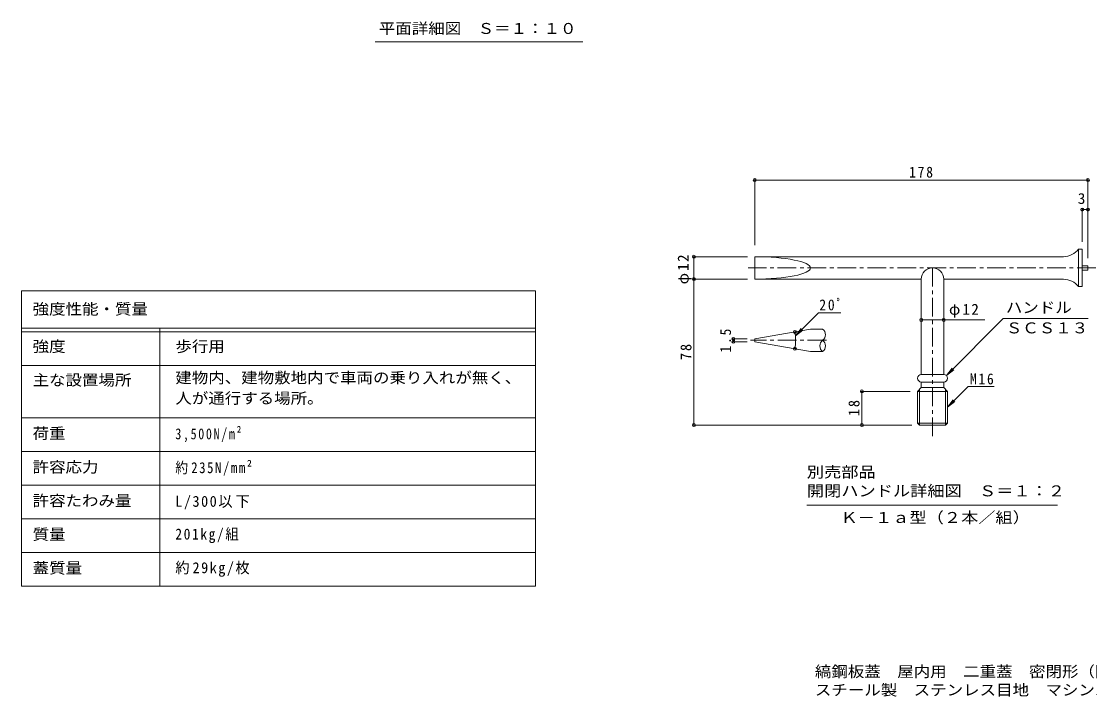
# Model space of a CAD drawing. Units: millimetres on the paper, enlarged 10 times, with parts at other scales. Extents: x -2620 to 2735, y -1962 to 1725.
# Drawn here: x -2620 to 234, y -1962 to -156 of the extents above; entities that cross this region are included whole.
import ezdxf
from ezdxf.enums import TextEntityAlignment as Align

# ---------------------------------------------------------------- set-up
doc = ezdxf.new("R2010")
doc.units = ezdxf.units.MM
doc.header["$LTSCALE"] = 10
doc.header["$PDMODE"] = 32
doc.header["$PDSIZE"] = 8
doc.linetypes.add('CHAIN1', pattern=[8, 5, -1, 1, -1])
for name, color, linetype, lineweight in [('0-4', 2, 'Continuous', 9), ('D-5', 7, 'Continuous', 9), ('D-F', 7, 'Continuous', 9), ('F-5', 7, 'Continuous', 9), ('F-F', 2, 'Continuous', 9)]:
    doc.layers.add(name, color=color, linetype=linetype, lineweight=lineweight)
doc.styles.add('ＭＳ ゴシック', font='')
doc.styles.get('ＭＳ ゴシック').set_extended_font_data('MS Gothic')

msp = doc.modelspace()

# ---------------------------------------------------------------- linework, layer by layer
at = {"layer": '0-4', "color": 7}
msp.add_line((-1120.07, -211.47), (-1675.07, -211.47), dxfattribs=at)
at = {"layer": 'D-5', "color": 3}
for p, q in [((204.26, -765.85), (204.26, -865.85)), ((214.26, -765.85), (204.26, -765.85)), ((214.26, -765.85), (214.26, -865.85)), ((-660.74, -785.85), (-660.74, -845.85)), ((164.26, -785.85), (-660.74, -785.85)), ((229.26, -810.1), (214.26, -810.1)), ((229.26, -821.6), (214.26, -821.6)), ((229.26, -810.1), (229.26, -821.6)), ((-660.74, -845.85), (-215.74, -845.85)), ((-155.74, -845.85), (164.26, -845.85)), ((-155.74, -845.85), (-155.74, -1100.85)), ((214.26, -865.85), (204.26, -865.85)), ((-479.4, -979.39), (-511.87, -979.39)), ((-660.74, -1005.64), (-660.74, -1013.14)), ((-511.87, -1039.39), (-479.4, -1039.39)), ((-225.74, -1145.85), (-215.74, -1135.85)), ((-220.74, -1235.85), (-220.74, -1140.85)), ((-215.74, -1120.85), (-215.74, -1135.85)), ((-215.74, -1135.85), (-155.74, -1135.85)), ((-145.74, -1145.85), (-155.74, -1135.85)), ((-150.74, -1140.85), (-150.74, -1235.85)), ((-225.74, -1145.85), (-225.74, -1230.57)), ((-225.74, -1230.57), (-145.74, -1230.57)), ((-225.74, -1230.57), (-220.74, -1235.85)), ((-150.74, -1235.85), (-220.74, -1235.85)), ((-150.74, -1235.85), (-145.74, -1230.57))]:
    msp.add_line(p, q, dxfattribs=at)
at = {"layer": 'D-5', "color": 3, "linetype": 'CHAIN1'}
for p, q in [((250.22, -815.85), (-678.23, -815.85)), ((-185.74, -815.85), (-185.74, -1271.92)), ((-469.4, -1009.39), (-671.82, -1009.39))]:
    msp.add_line(p, q, dxfattribs=at)
at = {"layer": 'D-5'}
for p, q in [((-155.74, -954.99), (-45.66, -954.99)), ((3.2, -951.43), (230.08, -951.43)), ((-148.91, -1103.54), (-129.08, -1088.32)), ((-90.61, -1133.08), (-20.9, -1133.08)), ((-145.74, -1188.21), (-125.91, -1172.99)), ((-521.61, -1450.37), (148.39, -1450.37))]:
    msp.add_line(p, q, dxfattribs=at)
at = {"layer": 'D-5', "color": 3}
for points in [[(-215.74, -845.85), (-215.74, -1100.85), (-155.74, -1100.85)], [(-215.74, -1120.85), (-155.74, -1120.85), (-155.74, -1135.85)], [(-225.74, -1145.85), (-145.74, -1145.85), (-145.74, -1230.57)]]:
    msp.add_lwpolyline(points, dxfattribs=at)
at = {"layer": 'D-5'}
for points in [[(3.2, -951.43), (-148.91, -1103.54), (-133.69, -1083.71)], [(-90.61, -1133.08), (-145.74, -1188.21), (-130.52, -1168.38)]]:
    msp.add_lwpolyline(points, dxfattribs=at)
at = {"layer": 'D-5', "color": 3}
for centre, radius, start, end in [((162.44, -732.21), 53.67, 271.94333, 321.18758), ((-185.74, -845.85), 30, 0, 180), ((162.44, -899.48), 53.67, 38.81242, 88.06058), ((-490.65, -994.39), 18.75, 306.87005, 53.12995), ((-468.15, -1024.39), 18.75, 126.87005, 233.12995), ((-490.65, -1024.39), 18.75, 306.87005, 53.12995), ((-215.74, -1110.85), 10, 90, 270), ((-155.74, -1110.85), 10, 270, 90)]:
    msp.add_arc(centre, radius, start, end, dxfattribs=at)
msp.add_ellipse((-660.74, -815.85), major_axis=(148.87, 0), ratio=0.201518, start_param=4.712389, end_param=7.8539816, dxfattribs=at)
at = {"layer": 'D-F'}
for p, q in [((-660.74, -577.73), (-660.74, -755.08)), ((-660.74, -580.73), (229.26, -580.73)), ((229.26, -577.73), (229.26, -790.1)), ((214.26, -656.64), (214.26, -745.85)), ((229.26, -659.64), (214.26, -659.64)), ((-826.44, -785.85), (-680.37, -785.85)), ((-823.44, -785.85), (-823.44, -1235.85)), ((-826.44, -845.85), (-680.37, -845.85)), ((-490.2, -935.73), (-430.85, -935.73)), ((-215.74, -954.99), (-155.74, -954.99)), ((-552.08, -997.6), (-532.24, -982.39)), ((-720.71, -1005.64), (-680.74, -1005.64)), ((-720.71, -1013.14), (-680.74, -1013.14)), ((-717.71, -1013.14), (-717.71, -1005.64)), ((-377.54, -1145.85), (-245.74, -1145.85)), ((-374.54, -1235.85), (-374.54, -1145.85)), ((-826.44, -1235.85), (-240.74, -1235.85))]:
    msp.add_line(p, q, dxfattribs=at)
at = {"layer": 'D-F', "color": 3}
for p, q in [((-660.74, -1005.64), (-511.87, -979.39)), ((-660.74, -1013.14), (-511.87, -1039.39))]:
    msp.add_line(p, q, dxfattribs=at)
at = {"layer": 'D-F'}
msp.add_lwpolyline([(-490.2, -935.73), (-552.08, -997.6), (-536.86, -977.77)], dxfattribs=at)
msp.add_arc((-682.01, -1009.39), 130.46, 350, 10, dxfattribs=at)
for p in [(-660.74, -580.73), (229.26, -580.73), (214.26, -659.64), (229.26, -659.64), (-823.44, -785.85), (-823.44, -845.85), (-215.74, -954.99), (-155.74, -954.99), (-553.53, -986.73), (-717.71, -1005.64), (-717.71, -1013.14), (-553.53, -1032.04), (-374.54, -1145.85), (-823.44, -1235.85), (-374.54, -1235.85)]:
    msp.add_point(p, dxfattribs=at)
at = {"layer": 'F-5'}
for p, q in [((-1246.13, -876.68), (-1246.13, -1666.68)), ((-2620.11, -1076.68), (-1246.13, -1076.68)), ((-2620.11, -1216.68), (-1246.13, -1216.68))]:
    msp.add_line(p, q, dxfattribs=at)
at = {"layer": 'F-F', "color": 7}
for p, q in [((-2620.11, -876.68), (-1246.13, -876.68)), ((-2620.11, -876.68), (-2620.11, -1666.68)), ((-2620.11, -976.68), (-1246.13, -976.68)), ((-2620.11, -986.68), (-1246.13, -986.68)), ((-2250.11, -976.68), (-2250.11, -1666.68)), ((-2620.11, -1076.68), (-1246.13, -1076.68)), ((-2620.11, -1216.68), (-1246.13, -1216.68)), ((-1246.13, -1306.68), (-2620.11, -1306.68)), ((-1246.13, -1396.68), (-2620.11, -1396.68)), ((-1246.13, -1486.68), (-2620.11, -1486.68)), ((-1246.13, -1576.68), (-2620.11, -1576.68)), ((-1246.13, -1666.68), (-2620.11, -1666.68))]:
    msp.add_line(p, q, dxfattribs=at)

# ---------------------------------------------------------------- texts
at = {"layer": '0-4', "style": 'ＭＳ ゴシック', "width": 1.1}
msp.add_text('平面詳細図\u3000Ｓ＝１：１０', height=29.33, dxfattribs=at).set_placement((-1665.07, -198.97), align=Align.BOTTOM_LEFT)
at = {"layer": 'D-5', "color": 2, "style": 'ＭＳ ゴシック'}
for s, width, p in [('ハンドル', 1.1, (10.08, -945.11)), ('ＳＣＳ１３', 1.1, (10.08, -999.63)), ('別売部品', 1.15, (-521.61, -1384.87)), ('開閉ハンドル詳細図\u3000Ｓ＝１：２', 1.15, (-521.61, -1435.37)), ('Ｋ－１ａ型（２本／組）', 1.15, (-431.61, -1506.59))]:
    msp.add_text(s, height=29.33, dxfattribs=dict(at, width=width)).set_placement(p, align=Align.BOTTOM_LEFT)
at = {"layer": 'D-5', "color": 2, "insert": (-85.9, -1127.62), "char_height": 29.33, "attachment_point": 7, "style": 'ＭＳ ゴシック'}
msp.add_mtext('\\T1.27;\\W0.9;M16', dxfattribs=at)
at = {"layer": 'D-F', "color": 2, "style": 'ＭＳ ゴシック'}
msp.add_text('3', height=29.33, dxfattribs=at).set_placement((202.41, -653.64), align=Align.BOTTOM_LEFT)
at = {"layer": 'D-F', "color": 2, "char_height": 29.33, "attachment_point": 7, "style": 'ＭＳ ゴシック'}
for s, insert in [('\\T1.27;\\W0.9;178', (-248.24, -574.73)), ('\\T1.27;\\W0.9;20ﾟ', (-488.1, -929.71)), ('\\T1.19;φ12', (-141.81, -948.99))]:
    msp.add_mtext(s, dxfattribs=dict(at, insert=insert))
at = {"layer": 'D-F', "color": 2, "char_height": 29.33, "attachment_point": 7, "rotation": 90, "style": 'ＭＳ ゴシック'}
for s, insert in [('\\T1.19;φ12', (-829.44, -859.6)), ('\\T1.27;\\W0.9;1.5', (-723.71, -1041.89)), ('\\T1.27;\\W0.95;78', (-829.44, -1062.1)), ('\\T1.27;\\W0.95;18', (-380.54, -1212.1))]:
    msp.add_mtext(s, dxfattribs=dict(at, insert=insert))
at = {"layer": 'F-5', "color": 2, "style": 'ＭＳ ゴシック', "width": 1.1}
for s, p in [('縞鋼板蓋\u3000屋内用\u3000二重蓋\u3000密閉形（防水・防臭形）', (-500.11, -1918.5)), ('スチール製\u3000ステンレス目地\u3000マシンハッチ\u3000Ｗ－１ＥＣ－１０００×１５００', (-500.11, -1967.71))]:
    msp.add_text(s, height=29.33, dxfattribs=at).set_placement(p, align=Align.BOTTOM_LEFT)
at = {"layer": 'F-F', "style": 'ＭＳ ゴシック', "width": 1.1}
for s, p in [('強度性能・質量', (-2590.11, -949.24)), ('強度', (-2590.11, -1049.18)), ('歩行用', (-2208.77, -1049.18)), ('主な設置場所', (-2590.11, -1139.18)), ('建物内、建物敷地内で車両の乗り入れが無く、', (-2208.77, -1132.75)), ('人が通行する場所。', (-2208.77, -1187.68)), ('荷重', (-2590.11, -1281.68)), ('許容応力', (-2590.11, -1371.68)), ('許容たわみ量', (-2590.11, -1461.68)), ('質量', (-2590.11, -1551.68)), ('蓋質量', (-2590.11, -1641.68))]:
    msp.add_text(s, height=29.33, dxfattribs=at).set_placement(p, align=Align.BOTTOM_LEFT)
at = {"layer": 'F-F', "char_height": 29.33, "attachment_point": 7, "style": 'ＭＳ ゴシック'}
for s, insert in [('\\T1.28;\\W0.8;3,500N/m²', (-2208.77, -1281.68)), ('\\T1.25;\\W0.85;約235N/mm²', (-2208.77, -1371.68)), ('\\T1.21;\\W0.95;L/300以下', (-2208.77, -1461.68)), ('\\T1.24;\\W0.9;201kg/組', (-2208.77, -1551.68)), ('\\T1.21;\\W0.95;約29kg/枚', (-2208.77, -1641.68))]:
    msp.add_mtext(s, dxfattribs=dict(at, insert=insert))

doc.saveas('drawing.dxf')
